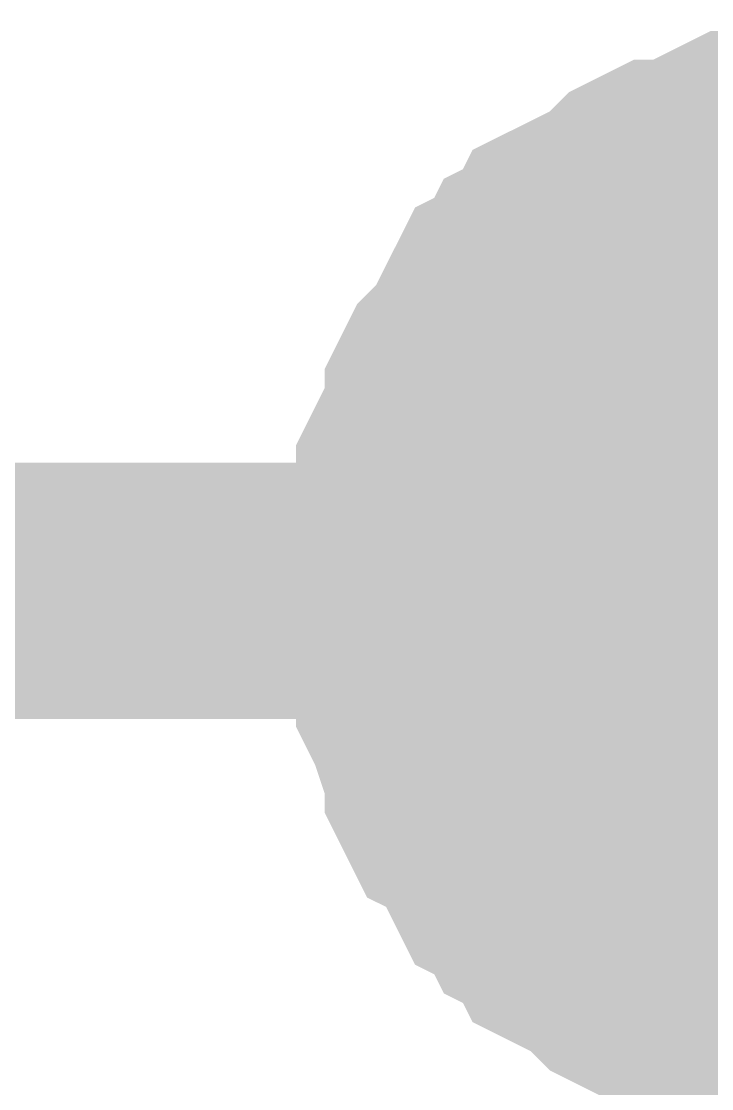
# Model space of a CAD drawing. Header units: inches. Extents: x 0 to 420, y 0 to 297.
# Drawn here: x 340.992 to 341.798, y 153.408 to 154.654 of the extents above; entities that cross this region are included whole.
import ezdxf

# ---------------------------------------------------------------- set-up
doc = ezdxf.new("R2010")
doc.units = ezdxf.units.IN
doc.layers.add('Sheet', color=255, linetype='Continuous')

msp = doc.modelspace()

# ---------------------------------------------------------------- linework, layer by layer
at = {"layer": 'Sheet'}
for points, const_width in [([(341.4516, 153.9892), (341.4516, 154.0116), (341.4516, 154.0452), (341.4628, 154.0676), (341.4628, 154.09), (341.4628, 154.1236), (341.474, 154.146), (341.4852, 154.1685), (341.4964, 154.1909), (341.4964, 154.2133), (341.5076, 154.2357), (341.53, 154.2581), (341.5412, 154.2805), (341.5524, 154.3029), (341.5636, 154.3253), (341.586, 154.3365), (341.5972, 154.3589), (341.6196, 154.3701), (341.6308, 154.3925), (341.6532, 154.4037), (341.6756, 154.4149), (341.698, 154.4261), (341.7204, 154.4485), (341.7427, 154.4597), (341.7651, 154.4597), (341.7875, 154.4709), (341.8099, 154.4821), (341.8323, 154.4933), (341.8659, 154.4933), (341.8883, 154.4933), (341.9107, 154.5045), (341.9443, 154.5045), (341.9667, 154.5045)], 0.2997), ([(341.4516, 153.9892), (341.4516, 154.0116), (341.4516, 154.0452), (341.4628, 154.0676), (341.4628, 154.09), (341.4628, 154.1236), (341.474, 154.146), (341.4852, 154.1685), (341.4964, 154.1909), (341.4964, 154.2133), (341.5076, 154.2357), (341.53, 154.2581), (341.5412, 154.2805), (341.5524, 154.3029), (341.5636, 154.3253), (341.586, 154.3365), (341.5972, 154.3589), (341.6196, 154.3701), (341.6308, 154.3925), (341.6532, 154.4037), (341.6756, 154.4149), (341.698, 154.4261), (341.7204, 154.4485), (341.7427, 154.4597), (341.7651, 154.4597), (341.7875, 154.4709), (341.8099, 154.4821), (341.8323, 154.4933), (341.8659, 154.4933), (341.8883, 154.4933), (341.9107, 154.5045), (341.9443, 154.5045), (341.9667, 154.5045)], 0.2997), ([(341.4516, 153.9892), (341.4516, 154.0116), (341.4516, 154.0452), (341.4628, 154.0676), (341.4628, 154.09), (341.4628, 154.1236), (341.474, 154.146), (341.4852, 154.1685), (341.4964, 154.1909), (341.4964, 154.2133), (341.5076, 154.2357), (341.53, 154.2581), (341.5412, 154.2805), (341.5524, 154.3029), (341.5636, 154.3253), (341.586, 154.3365), (341.5972, 154.3589), (341.6196, 154.3701), (341.6308, 154.3925), (341.6532, 154.4037), (341.6756, 154.4149), (341.698, 154.4261), (341.7204, 154.4485), (341.7427, 154.4597), (341.7651, 154.4597), (341.7875, 154.4709), (341.8099, 154.4821), (341.8323, 154.4933), (341.8659, 154.4933), (341.8883, 154.4933), (341.9107, 154.5045), (341.9443, 154.5045), (341.9667, 154.5045)], 0.2997), ([(341.4516, 153.9892), (341.4516, 154.0116), (341.4516, 154.0452), (341.4628, 154.0676), (341.4628, 154.09), (341.4628, 154.1236), (341.474, 154.146), (341.4852, 154.1685), (341.4964, 154.1909), (341.4964, 154.2133), (341.5076, 154.2357), (341.53, 154.2581), (341.5412, 154.2805), (341.5524, 154.3029), (341.5636, 154.3253), (341.586, 154.3365), (341.5972, 154.3589), (341.6196, 154.3701), (341.6308, 154.3925), (341.6532, 154.4037), (341.6756, 154.4149), (341.698, 154.4261), (341.7204, 154.4485), (341.7427, 154.4597), (341.7651, 154.4597), (341.7875, 154.4709), (341.8099, 154.4821), (341.8323, 154.4933), (341.8659, 154.4933), (341.8883, 154.4933), (341.9107, 154.5045), (341.9443, 154.5045), (341.9667, 154.5045)], 0.2997), ([(341.4516, 153.9892), (341.4516, 154.0116), (341.4516, 154.0452), (341.4628, 154.0676), (341.4628, 154.09), (341.4628, 154.1236), (341.474, 154.146), (341.4852, 154.1685), (341.4964, 154.1909), (341.4964, 154.2133), (341.5076, 154.2357), (341.53, 154.2581), (341.5412, 154.2805), (341.5524, 154.3029), (341.5636, 154.3253), (341.586, 154.3365), (341.5972, 154.3589), (341.6196, 154.3701), (341.6308, 154.3925), (341.6532, 154.4037), (341.6756, 154.4149), (341.698, 154.4261), (341.7204, 154.4485), (341.7427, 154.4597), (341.7651, 154.4597), (341.7875, 154.4709), (341.8099, 154.4821), (341.8323, 154.4933), (341.8659, 154.4933), (341.8883, 154.4933), (341.9107, 154.5045), (341.9443, 154.5045), (341.9667, 154.5045)], 0.2997), ([(341.4516, 153.9892), (341.4516, 154.0116), (341.4516, 154.0452), (341.4628, 154.0676), (341.4628, 154.09), (341.4628, 154.1236), (341.474, 154.146), (341.4852, 154.1685), (341.4964, 154.1909), (341.4964, 154.2133), (341.5076, 154.2357), (341.53, 154.2581), (341.5412, 154.2805), (341.5524, 154.3029), (341.5636, 154.3253), (341.586, 154.3365), (341.5972, 154.3589), (341.6196, 154.3701), (341.6308, 154.3925), (341.6532, 154.4037), (341.6756, 154.4149), (341.698, 154.4261), (341.7204, 154.4485), (341.7427, 154.4597), (341.7651, 154.4597), (341.7875, 154.4709), (341.8099, 154.4821), (341.8323, 154.4933), (341.8659, 154.4933), (341.8883, 154.4933), (341.9107, 154.5045), (341.9443, 154.5045), (341.9667, 154.5045)], 0.2997), ([(341.4516, 153.9892), (341.4516, 154.0116), (341.4516, 154.0452), (341.4628, 154.0676), (341.4628, 154.09), (341.4628, 154.1236), (341.474, 154.146), (341.4852, 154.1685), (341.4964, 154.1909), (341.4964, 154.2133), (341.5076, 154.2357), (341.53, 154.2581), (341.5412, 154.2805), (341.5524, 154.3029), (341.5636, 154.3253), (341.586, 154.3365), (341.5972, 154.3589), (341.6196, 154.3701), (341.6308, 154.3925), (341.6532, 154.4037), (341.6756, 154.4149), (341.698, 154.4261), (341.7204, 154.4485), (341.7427, 154.4597), (341.7651, 154.4597), (341.7875, 154.4709), (341.8099, 154.4821), (341.8323, 154.4933), (341.8659, 154.4933), (341.8883, 154.4933), (341.9107, 154.5045), (341.9443, 154.5045), (341.9667, 154.5045)], 0.2997), ([(341.4516, 153.9892), (341.4516, 154.0116), (341.4516, 154.0452), (341.4628, 154.0676), (341.4628, 154.09), (341.4628, 154.1236), (341.474, 154.146), (341.4852, 154.1685), (341.4964, 154.1909), (341.4964, 154.2133), (341.5076, 154.2357), (341.53, 154.2581), (341.5412, 154.2805), (341.5524, 154.3029), (341.5636, 154.3253), (341.586, 154.3365), (341.5972, 154.3589), (341.6196, 154.3701), (341.6308, 154.3925), (341.6532, 154.4037), (341.6756, 154.4149), (341.698, 154.4261), (341.7204, 154.4485), (341.7427, 154.4597), (341.7651, 154.4597), (341.7875, 154.4709), (341.8099, 154.4821), (341.8323, 154.4933), (341.8659, 154.4933), (341.8883, 154.4933), (341.9107, 154.5045), (341.9443, 154.5045), (341.9667, 154.5045)], 0.2997), ([(341.4516, 153.9892), (341.4516, 154.0116), (341.4516, 154.0452), (341.4628, 154.0676), (341.4628, 154.09), (341.4628, 154.1236), (341.474, 154.146), (341.4852, 154.1685), (341.4964, 154.1909), (341.4964, 154.2133), (341.5076, 154.2357), (341.53, 154.2581), (341.5412, 154.2805), (341.5524, 154.3029), (341.5636, 154.3253), (341.586, 154.3365), (341.5972, 154.3589), (341.6196, 154.3701), (341.6308, 154.3925), (341.6532, 154.4037), (341.6756, 154.4149), (341.698, 154.4261), (341.7204, 154.4485), (341.7427, 154.4597), (341.7651, 154.4597), (341.7875, 154.4709), (341.8099, 154.4821), (341.8323, 154.4933), (341.8659, 154.4933), (341.8883, 154.4933), (341.9107, 154.5045), (341.9443, 154.5045), (341.9667, 154.5045)], 0.2997), ([(341.4516, 153.9892), (341.4516, 154.0116), (341.4516, 154.0452), (341.4628, 154.0676), (341.4628, 154.09), (341.4628, 154.1236), (341.474, 154.146), (341.4852, 154.1685), (341.4964, 154.1909), (341.4964, 154.2133), (341.5076, 154.2357), (341.53, 154.2581), (341.5412, 154.2805), (341.5524, 154.3029), (341.5636, 154.3253), (341.586, 154.3365), (341.5972, 154.3589), (341.6196, 154.3701), (341.6308, 154.3925), (341.6532, 154.4037), (341.6756, 154.4149), (341.698, 154.4261), (341.7204, 154.4485), (341.7427, 154.4597), (341.7651, 154.4597), (341.7875, 154.4709), (341.8099, 154.4821), (341.8323, 154.4933), (341.8659, 154.4933)], 0.0991), ([(341.4516, 153.9892), (341.4516, 154.0116), (341.4516, 154.0452), (341.4628, 154.0676), (341.4628, 154.09), (341.4628, 154.1236), (341.474, 154.146), (341.4852, 154.1685), (341.4964, 154.1909), (341.4964, 154.2133), (341.5076, 154.2357), (341.53, 154.2581), (341.5412, 154.2805), (341.5524, 154.3029), (341.5636, 154.3253), (341.586, 154.3365), (341.5972, 154.3589), (341.6196, 154.3701), (341.6308, 154.3925), (341.6532, 154.4037), (341.6756, 154.4149), (341.698, 154.4261), (341.7204, 154.4485), (341.7427, 154.4597), (341.7651, 154.4597), (341.7875, 154.4709), (341.8099, 154.4821), (341.8323, 154.4933), (341.8659, 154.4933)], 0.0991), ([(341.4516, 153.9892), (341.4516, 154.0116), (341.4516, 154.0452), (341.4628, 154.0676), (341.4628, 154.09), (341.4628, 154.1236), (341.474, 154.146), (341.4852, 154.1685), (341.4964, 154.1909), (341.4964, 154.2133), (341.5076, 154.2357), (341.53, 154.2581), (341.5412, 154.2805), (341.5524, 154.3029), (341.5636, 154.3253), (341.586, 154.3365), (341.5972, 154.3589), (341.6196, 154.3701), (341.6308, 154.3925), (341.6532, 154.4037), (341.6756, 154.4149), (341.698, 154.4261), (341.7204, 154.4485), (341.7427, 154.4597), (341.7651, 154.4597), (341.7875, 154.4709), (341.8099, 154.4821), (341.8323, 154.4933), (341.8659, 154.4933)], 0.0991), ([(341.4516, 153.9892), (341.4516, 154.0116), (341.4516, 154.0452), (341.4628, 154.0676), (341.4628, 154.09), (341.4628, 154.1236), (341.474, 154.146), (341.4852, 154.1685), (341.4964, 154.1909), (341.4964, 154.2133), (341.5076, 154.2357), (341.53, 154.2581), (341.5412, 154.2805), (341.5524, 154.3029), (341.5636, 154.3253), (341.586, 154.3365), (341.5972, 154.3589), (341.6196, 154.3701), (341.6308, 154.3925), (341.6532, 154.4037), (341.6756, 154.4149), (341.698, 154.4261), (341.7204, 154.4485), (341.7427, 154.4597), (341.7651, 154.4597), (341.7875, 154.4709), (341.8099, 154.4821), (341.8323, 154.4933), (341.8659, 154.4933)], 0.0991), ([(341.4516, 153.9892), (341.4516, 154.0116), (341.4516, 154.0452), (341.4628, 154.0676), (341.4628, 154.09), (341.4628, 154.1236), (341.474, 154.146), (341.4852, 154.1685), (341.4964, 154.1909), (341.4964, 154.2133), (341.5076, 154.2357), (341.53, 154.2581), (341.5412, 154.2805), (341.5524, 154.3029), (341.5636, 154.3253), (341.586, 154.3365), (341.5972, 154.3589), (341.6196, 154.3701), (341.6308, 154.3925), (341.6532, 154.4037), (341.6756, 154.4149), (341.698, 154.4261), (341.7204, 154.4485), (341.7427, 154.4597), (341.7651, 154.4597), (341.7875, 154.4709), (341.8099, 154.4821), (341.8323, 154.4933), (341.8659, 154.4933)], 0.0991), ([(341.4516, 153.9892), (341.4516, 154.0116), (341.4516, 154.0452), (341.4628, 154.0676), (341.4628, 154.09), (341.4628, 154.1236), (341.474, 154.146), (341.4852, 154.1685), (341.4964, 154.1909), (341.4964, 154.2133), (341.5076, 154.2357), (341.53, 154.2581), (341.5412, 154.2805), (341.5524, 154.3029), (341.5636, 154.3253), (341.586, 154.3365), (341.5972, 154.3589), (341.6196, 154.3701), (341.6308, 154.3925), (341.6532, 154.4037), (341.6756, 154.4149), (341.698, 154.4261), (341.7204, 154.4485), (341.7427, 154.4597), (341.7651, 154.4597), (341.7875, 154.4709), (341.8099, 154.4821), (341.8323, 154.4933), (341.8659, 154.4933)], 0.0991), ([(341.4516, 153.9892), (341.4516, 154.0116), (341.4516, 154.0452), (341.4628, 154.0676), (341.4628, 154.09), (341.4628, 154.1236), (341.474, 154.146), (341.4852, 154.1685), (341.4964, 154.1909), (341.4964, 154.2133), (341.5076, 154.2357), (341.53, 154.2581), (341.5412, 154.2805), (341.5524, 154.3029), (341.5636, 154.3253), (341.586, 154.3365), (341.5972, 154.3589), (341.6196, 154.3701), (341.6308, 154.3925), (341.6532, 154.4037), (341.6756, 154.4149), (341.698, 154.4261), (341.7204, 154.4485), (341.7427, 154.4597), (341.7651, 154.4597), (341.7875, 154.4709), (341.8099, 154.4821), (341.8323, 154.4933), (341.8659, 154.4933)], 0.0991), ([(341.4516, 153.9892), (341.4516, 154.0116), (341.4516, 154.0452), (341.4628, 154.0676), (341.4628, 154.09), (341.4628, 154.1236), (341.474, 154.146), (341.4852, 154.1685), (341.4964, 154.1909), (341.4964, 154.2133), (341.5076, 154.2357), (341.53, 154.2581), (341.5412, 154.2805), (341.5524, 154.3029), (341.5636, 154.3253), (341.586, 154.3365), (341.5972, 154.3589), (341.6196, 154.3701), (341.6308, 154.3925), (341.6532, 154.4037), (341.6756, 154.4149), (341.698, 154.4261), (341.7204, 154.4485), (341.7427, 154.4597), (341.7651, 154.4597), (341.7875, 154.4709), (341.8099, 154.4821), (341.8323, 154.4933), (341.8659, 154.4933)], 0.0991), ([(341.4516, 153.9892), (341.4516, 154.0116), (341.4516, 154.0452), (341.4628, 154.0676), (341.4628, 154.09), (341.4628, 154.1236), (341.474, 154.146), (341.4852, 154.1685), (341.4964, 154.1909), (341.4964, 154.2133), (341.5076, 154.2357), (341.53, 154.2581), (341.5412, 154.2805), (341.5524, 154.3029), (341.5636, 154.3253), (341.586, 154.3365), (341.5972, 154.3589), (341.6196, 154.3701), (341.6308, 154.3925), (341.6532, 154.4037), (341.6756, 154.4149), (341.698, 154.4261), (341.7204, 154.4485), (341.7427, 154.4597), (341.7651, 154.4597), (341.7875, 154.4709), (341.8099, 154.4821), (341.8323, 154.4933), (341.8659, 154.4933)], 0.0991), ([(336.9609, 153.9892), (341.9667, 153.9892)], 0.2997), ([(341.9667, 153.4851), (341.9443, 153.4851), (341.9107, 153.4851), (341.8883, 153.4963), (341.8659, 153.4963), (341.8323, 153.4963), (341.8099, 153.5075), (341.7875, 153.5187), (341.7651, 153.5299), (341.7427, 153.5299), (341.7204, 153.5411), (341.698, 153.5523), (341.6756, 153.5747), (341.6532, 153.5859), (341.6308, 153.5971), (341.6196, 153.6195), (341.5972, 153.6307), (341.586, 153.6531), (341.5636, 153.6643), (341.5524, 153.6867), (341.5412, 153.7092), (341.53, 153.7316), (341.5076, 153.7428), (341.4964, 153.7652), (341.4964, 153.7876), (341.4852, 153.81), (341.474, 153.8436), (341.4628, 153.866), (341.4628, 153.8884), (341.4628, 153.9108), (341.4516, 153.9332), (341.4516, 153.9668), (341.4516, 153.9892)], 0.2997), ([(341.4516, 153.9892), (341.4516, 153.9892)], 0.2997), ([(341.9667, 153.4851), (341.9443, 153.4851), (341.9107, 153.4851), (341.8883, 153.4963), (341.8659, 153.4963), (341.8323, 153.4963), (341.8099, 153.5075), (341.7875, 153.5187), (341.7651, 153.5299), (341.7427, 153.5299), (341.7204, 153.5411), (341.698, 153.5523), (341.6756, 153.5747), (341.6532, 153.5859), (341.6308, 153.5971), (341.6196, 153.6195), (341.5972, 153.6307), (341.586, 153.6531), (341.5636, 153.6643), (341.5524, 153.6867), (341.5412, 153.7092), (341.53, 153.7316), (341.5076, 153.7428), (341.4964, 153.7652), (341.4964, 153.7876), (341.4852, 153.81), (341.474, 153.8436), (341.4628, 153.866), (341.4628, 153.8884), (341.4628, 153.9108), (341.4516, 153.9332), (341.4516, 153.9668), (341.4516, 153.9892)], 0.2997), ([(341.4516, 153.9892), (341.4516, 153.9892)], 0.2997), ([(341.9667, 153.4851), (341.9443, 153.4851), (341.9107, 153.4851), (341.8883, 153.4963), (341.8659, 153.4963), (341.8323, 153.4963), (341.8099, 153.5075), (341.7875, 153.5187), (341.7651, 153.5299), (341.7427, 153.5299), (341.7204, 153.5411), (341.698, 153.5523), (341.6756, 153.5747), (341.6532, 153.5859), (341.6308, 153.5971), (341.6196, 153.6195), (341.5972, 153.6307), (341.586, 153.6531), (341.5636, 153.6643), (341.5524, 153.6867), (341.5412, 153.7092), (341.53, 153.7316), (341.5076, 153.7428), (341.4964, 153.7652), (341.4964, 153.7876), (341.4852, 153.81), (341.474, 153.8436), (341.4628, 153.866), (341.4628, 153.8884), (341.4628, 153.9108), (341.4516, 153.9332), (341.4516, 153.9668), (341.4516, 153.9892)], 0.2997), ([(341.4516, 153.9892), (341.4516, 153.9892)], 0.2997), ([(341.9667, 153.4851), (341.9443, 153.4851), (341.9107, 153.4851), (341.8883, 153.4963), (341.8659, 153.4963), (341.8323, 153.4963), (341.8099, 153.5075), (341.7875, 153.5187), (341.7651, 153.5299), (341.7427, 153.5299), (341.7204, 153.5411), (341.698, 153.5523), (341.6756, 153.5747), (341.6532, 153.5859), (341.6308, 153.5971), (341.6196, 153.6195), (341.5972, 153.6307), (341.586, 153.6531), (341.5636, 153.6643), (341.5524, 153.6867), (341.5412, 153.7092), (341.53, 153.7316), (341.5076, 153.7428), (341.4964, 153.7652), (341.4964, 153.7876), (341.4852, 153.81), (341.474, 153.8436), (341.4628, 153.866), (341.4628, 153.8884), (341.4628, 153.9108), (341.4516, 153.9332), (341.4516, 153.9668), (341.4516, 153.9892)], 0.2997), ([(341.4516, 153.9892), (341.4516, 153.9892)], 0.2997), ([(341.9667, 153.4851), (341.9443, 153.4851), (341.9107, 153.4851), (341.8883, 153.4963), (341.8659, 153.4963), (341.8323, 153.4963), (341.8099, 153.5075), (341.7875, 153.5187), (341.7651, 153.5299), (341.7427, 153.5299), (341.7204, 153.5411), (341.698, 153.5523), (341.6756, 153.5747), (341.6532, 153.5859), (341.6308, 153.5971), (341.6196, 153.6195), (341.5972, 153.6307), (341.586, 153.6531), (341.5636, 153.6643), (341.5524, 153.6867), (341.5412, 153.7092), (341.53, 153.7316), (341.5076, 153.7428), (341.4964, 153.7652), (341.4964, 153.7876), (341.4852, 153.81), (341.474, 153.8436), (341.4628, 153.866), (341.4628, 153.8884), (341.4628, 153.9108), (341.4516, 153.9332), (341.4516, 153.9668), (341.4516, 153.9892)], 0.2997), ([(341.4516, 153.9892), (341.4516, 153.9892)], 0.2997), ([(341.9667, 153.4851), (341.9443, 153.4851), (341.9107, 153.4851), (341.8883, 153.4963), (341.8659, 153.4963), (341.8323, 153.4963), (341.8099, 153.5075), (341.7875, 153.5187), (341.7651, 153.5299), (341.7427, 153.5299), (341.7204, 153.5411), (341.698, 153.5523), (341.6756, 153.5747), (341.6532, 153.5859), (341.6308, 153.5971), (341.6196, 153.6195), (341.5972, 153.6307), (341.586, 153.6531), (341.5636, 153.6643), (341.5524, 153.6867), (341.5412, 153.7092), (341.53, 153.7316), (341.5076, 153.7428), (341.4964, 153.7652), (341.4964, 153.7876), (341.4852, 153.81), (341.474, 153.8436), (341.4628, 153.866), (341.4628, 153.8884), (341.4628, 153.9108), (341.4516, 153.9332), (341.4516, 153.9668), (341.4516, 153.9892)], 0.2997), ([(341.4516, 153.9892), (341.4516, 153.9892)], 0.2997), ([(341.9667, 153.4851), (341.9443, 153.4851), (341.9107, 153.4851), (341.8883, 153.4963), (341.8659, 153.4963), (341.8323, 153.4963), (341.8099, 153.5075), (341.7875, 153.5187), (341.7651, 153.5299), (341.7427, 153.5299), (341.7204, 153.5411), (341.698, 153.5523), (341.6756, 153.5747), (341.6532, 153.5859), (341.6308, 153.5971), (341.6196, 153.6195), (341.5972, 153.6307), (341.586, 153.6531), (341.5636, 153.6643), (341.5524, 153.6867), (341.5412, 153.7092), (341.53, 153.7316), (341.5076, 153.7428), (341.4964, 153.7652), (341.4964, 153.7876), (341.4852, 153.81), (341.474, 153.8436), (341.4628, 153.866), (341.4628, 153.8884), (341.4628, 153.9108), (341.4516, 153.9332), (341.4516, 153.9668), (341.4516, 153.9892)], 0.2997), ([(341.4516, 153.9892), (341.4516, 153.9892)], 0.2997), ([(341.9667, 153.4851), (341.9443, 153.4851), (341.9107, 153.4851), (341.8883, 153.4963), (341.8659, 153.4963), (341.8323, 153.4963), (341.8099, 153.5075), (341.7875, 153.5187), (341.7651, 153.5299), (341.7427, 153.5299), (341.7204, 153.5411), (341.698, 153.5523), (341.6756, 153.5747), (341.6532, 153.5859), (341.6308, 153.5971), (341.6196, 153.6195), (341.5972, 153.6307), (341.586, 153.6531), (341.5636, 153.6643), (341.5524, 153.6867), (341.5412, 153.7092), (341.53, 153.7316), (341.5076, 153.7428), (341.4964, 153.7652), (341.4964, 153.7876), (341.4852, 153.81), (341.474, 153.8436), (341.4628, 153.866), (341.4628, 153.8884), (341.4628, 153.9108), (341.4516, 153.9332), (341.4516, 153.9668), (341.4516, 153.9892)], 0.2997), ([(341.4516, 153.9892), (341.4516, 153.9892)], 0.2997), ([(341.9667, 153.4851), (341.9443, 153.4851), (341.9107, 153.4851), (341.8883, 153.4963), (341.8659, 153.4963), (341.8323, 153.4963), (341.8099, 153.5075), (341.7875, 153.5187), (341.7651, 153.5299), (341.7427, 153.5299), (341.7204, 153.5411), (341.698, 153.5523), (341.6756, 153.5747), (341.6532, 153.5859), (341.6308, 153.5971), (341.6196, 153.6195), (341.5972, 153.6307), (341.586, 153.6531), (341.5636, 153.6643), (341.5524, 153.6867), (341.5412, 153.7092), (341.53, 153.7316), (341.5076, 153.7428), (341.4964, 153.7652), (341.4964, 153.7876), (341.4852, 153.81), (341.474, 153.8436), (341.4628, 153.866), (341.4628, 153.8884), (341.4628, 153.9108), (341.4516, 153.9332), (341.4516, 153.9668), (341.4516, 153.9892)], 0.2997), ([(341.4516, 153.9892), (341.4516, 153.9892)], 0.2997), ([(341.8659, 153.4963), (341.8323, 153.4963), (341.8099, 153.5075), (341.7875, 153.5187), (341.7651, 153.5299), (341.7427, 153.5299), (341.7204, 153.5411), (341.698, 153.5523), (341.6756, 153.5747), (341.6532, 153.5859), (341.6308, 153.5971), (341.6196, 153.6195), (341.5972, 153.6307), (341.586, 153.6531), (341.5636, 153.6643), (341.5524, 153.6867), (341.5412, 153.7092), (341.53, 153.7316), (341.5076, 153.7428), (341.4964, 153.7652), (341.4964, 153.7876), (341.4852, 153.81), (341.474, 153.8436), (341.4628, 153.866), (341.4628, 153.8884), (341.4628, 153.9108), (341.4516, 153.9332), (341.4516, 153.9668), (341.4516, 153.9892)], 0.0991), ([(341.4516, 153.9892), (341.4516, 153.9892)], 0.0991), ([(341.8659, 153.4963), (341.8323, 153.4963), (341.8099, 153.5075), (341.7875, 153.5187), (341.7651, 153.5299), (341.7427, 153.5299), (341.7204, 153.5411), (341.698, 153.5523), (341.6756, 153.5747), (341.6532, 153.5859), (341.6308, 153.5971), (341.6196, 153.6195), (341.5972, 153.6307), (341.586, 153.6531), (341.5636, 153.6643), (341.5524, 153.6867), (341.5412, 153.7092), (341.53, 153.7316), (341.5076, 153.7428), (341.4964, 153.7652), (341.4964, 153.7876), (341.4852, 153.81), (341.474, 153.8436), (341.4628, 153.866), (341.4628, 153.8884), (341.4628, 153.9108), (341.4516, 153.9332), (341.4516, 153.9668), (341.4516, 153.9892)], 0.0991), ([(341.4516, 153.9892), (341.4516, 153.9892)], 0.0991), ([(341.8659, 153.4963), (341.8323, 153.4963), (341.8099, 153.5075), (341.7875, 153.5187), (341.7651, 153.5299), (341.7427, 153.5299), (341.7204, 153.5411), (341.698, 153.5523), (341.6756, 153.5747), (341.6532, 153.5859), (341.6308, 153.5971), (341.6196, 153.6195), (341.5972, 153.6307), (341.586, 153.6531), (341.5636, 153.6643), (341.5524, 153.6867), (341.5412, 153.7092), (341.53, 153.7316), (341.5076, 153.7428), (341.4964, 153.7652), (341.4964, 153.7876), (341.4852, 153.81), (341.474, 153.8436), (341.4628, 153.866), (341.4628, 153.8884), (341.4628, 153.9108), (341.4516, 153.9332), (341.4516, 153.9668), (341.4516, 153.9892)], 0.0991), ([(341.4516, 153.9892), (341.4516, 153.9892)], 0.0991), ([(341.8659, 153.4963), (341.8323, 153.4963), (341.8099, 153.5075), (341.7875, 153.5187), (341.7651, 153.5299), (341.7427, 153.5299), (341.7204, 153.5411), (341.698, 153.5523), (341.6756, 153.5747), (341.6532, 153.5859), (341.6308, 153.5971), (341.6196, 153.6195), (341.5972, 153.6307), (341.586, 153.6531), (341.5636, 153.6643), (341.5524, 153.6867), (341.5412, 153.7092), (341.53, 153.7316), (341.5076, 153.7428), (341.4964, 153.7652), (341.4964, 153.7876), (341.4852, 153.81), (341.474, 153.8436), (341.4628, 153.866), (341.4628, 153.8884), (341.4628, 153.9108), (341.4516, 153.9332), (341.4516, 153.9668), (341.4516, 153.9892)], 0.0991), ([(341.4516, 153.9892), (341.4516, 153.9892)], 0.0991), ([(341.8659, 153.4963), (341.8323, 153.4963), (341.8099, 153.5075), (341.7875, 153.5187), (341.7651, 153.5299), (341.7427, 153.5299), (341.7204, 153.5411), (341.698, 153.5523), (341.6756, 153.5747), (341.6532, 153.5859), (341.6308, 153.5971), (341.6196, 153.6195), (341.5972, 153.6307), (341.586, 153.6531), (341.5636, 153.6643), (341.5524, 153.6867), (341.5412, 153.7092), (341.53, 153.7316), (341.5076, 153.7428), (341.4964, 153.7652), (341.4964, 153.7876), (341.4852, 153.81), (341.474, 153.8436), (341.4628, 153.866), (341.4628, 153.8884), (341.4628, 153.9108), (341.4516, 153.9332), (341.4516, 153.9668), (341.4516, 153.9892)], 0.0991), ([(341.4516, 153.9892), (341.4516, 153.9892)], 0.0991), ([(341.8659, 153.4963), (341.8323, 153.4963), (341.8099, 153.5075), (341.7875, 153.5187), (341.7651, 153.5299), (341.7427, 153.5299), (341.7204, 153.5411), (341.698, 153.5523), (341.6756, 153.5747), (341.6532, 153.5859), (341.6308, 153.5971), (341.6196, 153.6195), (341.5972, 153.6307), (341.586, 153.6531), (341.5636, 153.6643), (341.5524, 153.6867), (341.5412, 153.7092), (341.53, 153.7316), (341.5076, 153.7428), (341.4964, 153.7652), (341.4964, 153.7876), (341.4852, 153.81), (341.474, 153.8436), (341.4628, 153.866), (341.4628, 153.8884), (341.4628, 153.9108), (341.4516, 153.9332), (341.4516, 153.9668), (341.4516, 153.9892)], 0.0991), ([(341.4516, 153.9892), (341.4516, 153.9892)], 0.0991), ([(341.8659, 153.4963), (341.8323, 153.4963), (341.8099, 153.5075), (341.7875, 153.5187), (341.7651, 153.5299), (341.7427, 153.5299), (341.7204, 153.5411), (341.698, 153.5523), (341.6756, 153.5747), (341.6532, 153.5859), (341.6308, 153.5971), (341.6196, 153.6195), (341.5972, 153.6307), (341.586, 153.6531), (341.5636, 153.6643), (341.5524, 153.6867), (341.5412, 153.7092), (341.53, 153.7316), (341.5076, 153.7428), (341.4964, 153.7652), (341.4964, 153.7876), (341.4852, 153.81), (341.474, 153.8436), (341.4628, 153.866), (341.4628, 153.8884), (341.4628, 153.9108), (341.4516, 153.9332), (341.4516, 153.9668), (341.4516, 153.9892)], 0.0991), ([(341.4516, 153.9892), (341.4516, 153.9892)], 0.0991), ([(341.8659, 153.4963), (341.8323, 153.4963), (341.8099, 153.5075), (341.7875, 153.5187), (341.7651, 153.5299), (341.7427, 153.5299), (341.7204, 153.5411), (341.698, 153.5523), (341.6756, 153.5747), (341.6532, 153.5859), (341.6308, 153.5971), (341.6196, 153.6195), (341.5972, 153.6307), (341.586, 153.6531), (341.5636, 153.6643), (341.5524, 153.6867), (341.5412, 153.7092), (341.53, 153.7316), (341.5076, 153.7428), (341.4964, 153.7652), (341.4964, 153.7876), (341.4852, 153.81), (341.474, 153.8436), (341.4628, 153.866), (341.4628, 153.8884), (341.4628, 153.9108), (341.4516, 153.9332), (341.4516, 153.9668), (341.4516, 153.9892)], 0.0991), ([(341.4516, 153.9892), (341.4516, 153.9892)], 0.0991), ([(341.8659, 153.4963), (341.8323, 153.4963), (341.8099, 153.5075), (341.7875, 153.5187), (341.7651, 153.5299), (341.7427, 153.5299), (341.7204, 153.5411), (341.698, 153.5523), (341.6756, 153.5747), (341.6532, 153.5859), (341.6308, 153.5971), (341.6196, 153.6195), (341.5972, 153.6307), (341.586, 153.6531), (341.5636, 153.6643), (341.5524, 153.6867), (341.5412, 153.7092), (341.53, 153.7316), (341.5076, 153.7428), (341.4964, 153.7652), (341.4964, 153.7876), (341.4852, 153.81), (341.474, 153.8436), (341.4628, 153.866), (341.4628, 153.8884), (341.4628, 153.9108), (341.4516, 153.9332), (341.4516, 153.9668), (341.4516, 153.9892)], 0.0991), ([(341.4516, 153.9892), (341.4516, 153.9892)], 0.0991)]:
    msp.add_lwpolyline(points, dxfattribs=dict(at, const_width=const_width))
at = {"layer": 'Sheet', "const_width": 0.508}
msp.add_lwpolyline([(341.7453, 153.9997, 1), (342.2533, 153.9997, 1)], format="xyb", close=True, dxfattribs=at)

doc.saveas('drawing.dxf')
